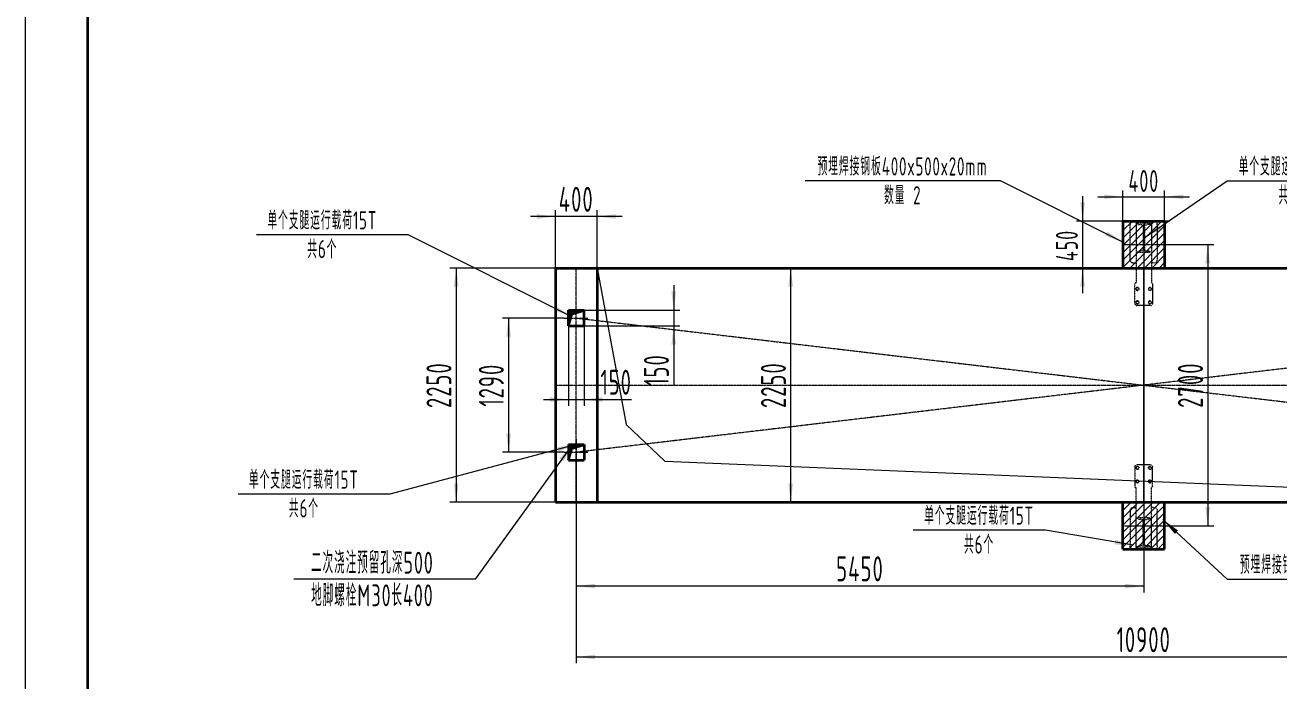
# Model space of a CAD drawing. Header units: millimetres. Extents: x -17820 to 17820, y -12600 to 12600.
# Drawn here: x -17820 to -5780, y -6300 to 0 of the extents above; entities that cross this region are included whole.
import ezdxf

# ---------------------------------------------------------------- set-up
doc = ezdxf.new("R2010")
doc.units = ezdxf.units.MM
doc.linetypes.add('点画线', pattern=[18, 12, -2, 2, -2])
doc.linetypes.add('虚线', pattern=[2, 1, -1])
doc.layers.get('0').update_dxf_attribs({"lineweight": 35})
for name, color, linetype, lineweight in [('EB0_1_1_1_1_1_1_1_1_1_1_1_1_1_1', 7, 'Continuous', 35), ('EB0_1_1_1_1_1_1_1_1_1_1_1_1_1_1_1_1_1_1_1_1_1_1_1_1_1_1_1_1_1_1_1_1_1_1_1', 7, 'Continuous', 35), ('中心线层', 1, '点画线', 18), ('剖面线层', 4, 'Continuous', 18), ('尺寸线层', 3, 'Continuous', 18), ('粗实线层', 7, 'Continuous', 35), ('粗实线层_1', 7, 'Continuous', 35), ('细实线层', 2, 'Continuous', 18), ('虚线层', 6, '虚线', 18)]:
    doc.layers.add(name, color=color, linetype=linetype, lineweight=lineweight)
doc.styles.add('机械', font='isocp', dxfattribs={"width": 0.667, "bigfont": 'gbcbig.shx'})
doc.dimstyles.new('标准', dxfattribs={"dimscale": 60, "dimtxt": 4, "dimasz": 3, "dimexe": 1, "dimexo": 0, "dimgap": 0.76128, "dimtad": 1, "dimdec": 1, "dimdsep": 46, "dimtxsty": '机械', "dimblk": '_CAXARROW', "dimcen": 0, "dimdle": 4, "dimclrt": 2, "dimaunit": 1, "dimazin": 2, "dimtfac": 0.707107, "dimtdec": 3, "dimtmove": 0, "dimatfit": 3, "dimfxl": 0, "dimfrac": 2, "dimtolj": 1, "dimlwd": 18, "dimarcsym": 0})
pattern_1 = [(0, (0, 0), (0, 0.8), [])]
pattern_2 = [(45, (0, 0), (-35.35534, 35.35534), [])]

# ---------------------------------------------------------------- blocks, each defined once
blk = doc.blocks.new('*X2')
at = {"layer": '粗实线层'}
blk.add_line((-287, 200), (-287, -200), dxfattribs=at)
at = {"layer": '细实线层'}
blk.add_line((-297, 210), (-297, -210), dxfattribs=at)
blk = doc.blocks.new('*X3')
at = {"layer": '尺寸线层', "linetype": 'Continuous', "lineweight": 18}
for points in [[(-13177, -2814), (-13155, -2994), (-13200, -2994)], [(-13177, -4104), (-13155, -3924), (-13200, -3924)]]:
    blk.add_hatch(color=0, dxfattribs=at).paths.add_polyline_path(points, flags=0)
at = {"layer": '尺寸线层', "color": 0, "linetype": 'Continuous'}
for p, q in [((-12644, -2814), (-13237, -2814)), ((-12644, -4104), (-13237, -4104))]:
    blk.add_line(p, q, dxfattribs=at)
at = {"layer": '尺寸线层', "color": 0, "linetype": 'Continuous', "lineweight": 18}
blk.add_line((-13177, -2814), (-13177, -4104), dxfattribs=at)
at = {"layer": '尺寸线层', "color": 2, "insert": (-13343, -3459), "char_height": 240, "width": 873.58, "attachment_point": 5, "rotation": 90, "line_spacing_factor": 0.939812, "style": '机械'}
blk.add_mtext('\\T1.1;1290', dxfattribs=at)
blk = doc.blocks.new('_CAXARROW')
blk.add_hatch(color=2).paths.add_polyline_path([(0, 0), (-1, 0.125), (-1, -0.125)], flags=0)
blk = doc.blocks.new('*X4')
at = {"layer": '尺寸线层', "linetype": 'Continuous', "lineweight": 18}
for points in [[(-12603, -3596), (-12783, -3574), (-12783, -3619)], [(-12453, -3596), (-12273, -3574), (-12273, -3619)]]:
    blk.add_hatch(color=0, dxfattribs=at).paths.add_polyline_path(points, flags=0)
at = {"layer": '尺寸线层', "color": 0, "linetype": 'Continuous'}
for p, q in [((-12603, -2889), (-12603, -3656)), ((-12453, -2889), (-12453, -3656))]:
    blk.add_line(p, q, dxfattribs=at)
at = {"layer": '尺寸线层', "color": 0, "linetype": 'Continuous', "lineweight": 18}
blk.add_line((-12843, -3596), (-11997, -3596), dxfattribs=at)
at = {"layer": '尺寸线层', "color": 2, "insert": (-12144, -3431), "char_height": 240, "width": 590.01, "attachment_point": 5, "line_spacing_factor": 0.939812, "style": '机械'}
blk.add_mtext('\\T1.1;150', dxfattribs=at)
blk = doc.blocks.new('*X5')
at = {"layer": '尺寸线层', "linetype": 'Continuous', "lineweight": 18}
for points in [[(-11592, -2739), (-11569, -2559), (-11614, -2559)], [(-11592, -2889), (-11569, -3069), (-11614, -3069)]]:
    blk.add_hatch(color=0, dxfattribs=at).paths.add_polyline_path(points, flags=0)
at = {"layer": '尺寸线层', "color": 0, "linetype": 'Continuous', "lineweight": 18}
blk.add_line((-11592, -2499), (-11592, -3460), dxfattribs=at)
at = {"layer": '尺寸线层', "color": 0, "linetype": 'Continuous'}
for p, q in [((-12478, -2739), (-11532, -2739)), ((-12478, -2889), (-11532, -2889))]:
    blk.add_line(p, q, dxfattribs=at)
at = {"layer": '尺寸线层', "color": 2, "insert": (-11758, -3313), "char_height": 240, "width": 590.01, "attachment_point": 5, "rotation": 90, "line_spacing_factor": 0.939812, "style": '机械'}
blk.add_mtext('\\T1.1;150', dxfattribs=at)
blk = doc.blocks.new('*X6')
at = {"layer": '尺寸线层', "linetype": 'Continuous', "lineweight": 18}
for points in [[(-12728, -1839), (-12908, -1862), (-12908, -1817)], [(-12328, -1839), (-12148, -1862), (-12148, -1817)]]:
    blk.add_hatch(color=0, dxfattribs=at).paths.add_polyline_path(points, flags=0)
at = {"layer": '尺寸线层', "color": 0, "linetype": 'Continuous'}
for p, q in [((-12728, -2609), (-12728, -1779)), ((-12328, -2509), (-12328, -1779))]:
    blk.add_line(p, q, dxfattribs=at)
at = {"layer": '尺寸线层', "color": 0, "linetype": 'Continuous', "lineweight": 18}
blk.add_line((-12088, -1839), (-12968, -1839), dxfattribs=at)
at = {"layer": '尺寸线层', "color": 2, "insert": (-12528, -1674), "char_height": 240, "width": 681.48, "attachment_point": 5, "line_spacing_factor": 0.939812, "style": '机械'}
blk.add_mtext('\\T1.1;400', dxfattribs=at)
blk = doc.blocks.new('*X7')
at = {"layer": '尺寸线层', "linetype": 'Continuous', "lineweight": 18}
for points in [[(-10468, -2334), (-10491, -2514), (-10446, -2514)], [(-10468, -4584), (-10491, -4404), (-10446, -4404)]]:
    blk.add_hatch(color=0, dxfattribs=at).paths.add_polyline_path(points, flags=0)
at = {"layer": '尺寸线层', "color": 0, "linetype": 'Continuous'}
for p, q in [((-11478, -2334), (-10408, -2334)), ((-11478, -4584), (-10408, -4584))]:
    blk.add_line(p, q, dxfattribs=at)
at = {"layer": '尺寸线层', "color": 0, "linetype": 'Continuous', "lineweight": 18}
blk.add_line((-10468, -4584), (-10468, -2334), dxfattribs=at)
at = {"layer": '尺寸线层', "color": 2, "insert": (-10634, -3459), "char_height": 240, "width": 919.32, "attachment_point": 5, "rotation": 90, "line_spacing_factor": 0.939812, "style": '机械'}
blk.add_mtext('\\T1.1;2250', dxfattribs=at)
blk = doc.blocks.new('*X193')
at = {"layer": '尺寸线层', "linetype": 'Continuous', "lineweight": 18}
for points in [[(-13680, -2334), (-13658, -2514), (-13703, -2514)], [(-13680, -4584), (-13658, -4404), (-13703, -4404)]]:
    blk.add_hatch(color=0, dxfattribs=at).paths.add_polyline_path(points, flags=0)
at = {"layer": '尺寸线层', "color": 0, "linetype": 'Continuous'}
for p, q in [((-12728, -2334), (-13740, -2334)), ((-12728, -4584), (-13740, -4584))]:
    blk.add_line(p, q, dxfattribs=at)
at = {"layer": '尺寸线层', "color": 0, "linetype": 'Continuous', "lineweight": 18}
blk.add_line((-13680, -2334), (-13680, -4584), dxfattribs=at)
at = {"layer": '尺寸线层', "color": 2, "insert": (-13846, -3459), "char_height": 240, "width": 919.32, "attachment_point": 5, "rotation": 90, "line_spacing_factor": 0.939812, "style": '机械'}
blk.add_mtext('\\T1.1;2250', dxfattribs=at)
blk = doc.blocks.new('*X196')
at = {"layer": '尺寸线层', "linetype": 'Continuous', "lineweight": 18}
for points in [[(-12528, -6070), (-12348, -6047), (-12348, -6092)], [(-1628, -6070), (-1808, -6047), (-1808, -6092)]]:
    blk.add_hatch(color=0, dxfattribs=at).paths.add_polyline_path(points, flags=0)
at = {"layer": '尺寸线层', "color": 0, "linetype": 'Continuous'}
for p, q in [((-12528, -4584), (-12528, -6130)), ((-1628, -4584), (-1628, -6130))]:
    blk.add_line(p, q, dxfattribs=at)
at = {"layer": '尺寸线层', "color": 0, "linetype": 'Continuous', "lineweight": 18}
blk.add_line((-12528, -6070), (-1628, -6070), dxfattribs=at)
at = {"layer": '尺寸线层', "color": 2, "insert": (-7078, -5904), "char_height": 240, "width": 1134.28, "attachment_point": 5, "line_spacing_factor": 0.939812, "style": '机械'}
blk.add_mtext('\\T1.1;10900', dxfattribs=at)
blk = doc.blocks.new('*X207')
at = {"layer": '尺寸线层', "linetype": 'Continuous', "lineweight": 18}
for points in [[(-7665, -1884), (-7643, -1704), (-7688, -1704)], [(-7665, -2334), (-7643, -2514), (-7688, -2514)]]:
    blk.add_hatch(color=0, dxfattribs=at).paths.add_polyline_path(points, flags=0)
at = {"layer": '尺寸线层', "color": 0, "linetype": 'Continuous', "lineweight": 18}
blk.add_line((-7665, -1644), (-7665, -2574), dxfattribs=at)
at = {"layer": '尺寸线层', "color": 0, "linetype": 'Continuous'}
for p, q in [((-6828, -1884), (-7725, -1884)), ((-6828, -2334), (-7725, -2334))]:
    blk.add_line(p, q, dxfattribs=at)
at = {"layer": '尺寸线层', "color": 2, "insert": (-7816, -2118), "char_height": 210, "width": 576.29, "attachment_point": 5, "rotation": 90, "line_spacing_factor": 0.939812, "style": '机械'}
blk.add_mtext('\\T1.1;450', dxfattribs=at)
blk = doc.blocks.new('*X208')
at = {"layer": '尺寸线层', "linetype": 'Continuous', "lineweight": 18}
for points in [[(-7278, -1649), (-7458, -1627), (-7458, -1672)], [(-6878, -1649), (-6698, -1627), (-6698, -1672)]]:
    blk.add_hatch(color=0, dxfattribs=at).paths.add_polyline_path(points, flags=0)
at = {"layer": '尺寸线层', "color": 0, "linetype": 'Continuous', "lineweight": 18}
blk.add_line((-7518, -1649), (-6638, -1649), dxfattribs=at)
at = {"layer": '尺寸线层', "color": 0, "linetype": 'Continuous'}
for p, q in [((-7278, -1884), (-7278, -1589)), ((-6878, -1884), (-6878, -1589))]:
    blk.add_line(p, q, dxfattribs=at)
at = {"layer": '尺寸线层', "color": 2, "insert": (-7078, -1498), "char_height": 210, "width": 596.3, "attachment_point": 5, "line_spacing_factor": 0.939812, "style": '机械'}
blk.add_mtext('\\T1.1;400', dxfattribs=at)
blk = doc.blocks.new('*X218')
at = {"layer": '尺寸线层', "linetype": 'Continuous', "lineweight": 18}
for points in [[(-12528, -5389), (-12348, -5411), (-12348, -5366)], [(-7078, -5389), (-7258, -5411), (-7258, -5366)]]:
    blk.add_hatch(color=0, dxfattribs=at).paths.add_polyline_path(points, flags=0)
at = {"layer": '尺寸线层', "color": 0, "linetype": 'Continuous'}
for p, q in [((-12528, -4223), (-12528, -5449)), ((-7078, -4264), (-7078, -5449))]:
    blk.add_line(p, q, dxfattribs=at)
at = {"layer": '尺寸线层', "color": 0, "linetype": 'Continuous', "lineweight": 18}
blk.add_line((-7078, -5389), (-12528, -5389), dxfattribs=at)
at = {"layer": '尺寸线层', "color": 2, "insert": (-9803, -5223), "char_height": 240, "width": 896.45, "attachment_point": 5, "line_spacing_factor": 0.939812, "style": '机械'}
blk.add_mtext('\\T1.1;5450', dxfattribs=at)
blk = doc.blocks.new('*X220')
at = {"layer": '尺寸线层', "linetype": 'Continuous', "lineweight": 18}
for points in [[(-6464, -2109), (-6442, -2289), (-6487, -2289)], [(-6464, -4809), (-6442, -4629), (-6487, -4629)]]:
    blk.add_hatch(color=0, dxfattribs=at).paths.add_polyline_path(points, flags=0)
at = {"layer": '尺寸线层', "color": 0, "linetype": 'Continuous'}
for p, q in [((-6878, -2109), (-6404, -2109)), ((-6875, -4809), (-6404, -4809))]:
    blk.add_line(p, q, dxfattribs=at)
at = {"layer": '尺寸线层', "color": 0, "linetype": 'Continuous', "lineweight": 18}
blk.add_line((-6464, -2109), (-6464, -4809), dxfattribs=at)
at = {"layer": '尺寸线层', "color": 2, "insert": (-6630, -3459), "char_height": 240, "width": 942.19, "attachment_point": 5, "rotation": 90, "line_spacing_factor": 0.939812, "style": '机械'}
blk.add_mtext('\\T1.1;2700', dxfattribs=at)
blk = doc.blocks.new('*X222')
at = {"layer": '尺寸线层', "linetype": 'Continuous'}
blk.add_hatch(color=0, dxfattribs=at).paths.add_polyline_path([(-12564, -4030), (-12651, -4189), (-12688, -4163)], flags=0)
at = {"layer": '尺寸线层', "color": 0, "linetype": 'Continuous'}
blk.add_line((-12564, -4030), (-13497, -5322), dxfattribs=at)
at = {"layer": '尺寸线层', "color": 0}
blk.add_line((-13497, -5322), (-15240, -5322), dxfattribs=at)
at = {"layer": '尺寸线层', "color": 2, "char_height": 210, "attachment_point": 5, "line_spacing_factor": 0.939812, "style": '机械'}
for s, insert, width in [('\\T1.1;二次浇注预留孔深500', (-14485, -5165), 3018.17), ('\\T1.1;地脚螺栓M30长400', (-14485, -5478), 2834.42)]:
    blk.add_mtext(s, dxfattribs=dict(at, insert=insert, width=width))
blk = doc.blocks.new('*X223')
at = {"layer": '尺寸线层', "linetype": 'Continuous'}
blk.add_hatch(color=0, dxfattribs=at).paths.add_polyline_path([(-12571, -2801), (-12742, -2740), (-12722, -2700)], flags=0)
at = {"layer": '尺寸线层', "color": 0}
blk.add_line((-14140, -2014), (-15598, -2014), dxfattribs=at)
at = {"layer": '尺寸线层', "color": 0, "linetype": 'Continuous'}
blk.add_line((-12571, -2801), (-14140, -2014), dxfattribs=at)
at = {"layer": '尺寸线层', "color": 2, "char_height": 175, "attachment_point": 5, "line_spacing_factor": 0.939812, "style": '机械'}
for s, insert, width in [('\\T1.1;单个支腿运行载荷15T', (-14966, -1876), 2525.43), ('\\T1.1;共6个', (-14966, -2152), 672.56)]:
    blk.add_mtext(s, dxfattribs=dict(at, insert=insert, width=width))
blk = doc.blocks.new('*X224')
at = {"layer": '尺寸线层', "linetype": 'Continuous'}
blk.add_hatch(color=0, dxfattribs=at).paths.add_polyline_path([(-12528, -4029), (-12696, -4097), (-12708, -4054)], flags=0)
at = {"layer": '尺寸线层', "color": 0, "linetype": 'Continuous'}
blk.add_line((-12528, -4029), (-14316, -4505), dxfattribs=at)
at = {"layer": '尺寸线层', "color": 0}
blk.add_line((-14316, -4505), (-15774, -4505), dxfattribs=at)
at = {"layer": '尺寸线层', "color": 2, "char_height": 175, "attachment_point": 5, "line_spacing_factor": 0.939812, "style": '机械'}
for s, insert, width in [('\\T1.1;单个支腿运行载荷15T', (-15143, -4367), 2525.43), ('\\T1.1;共6个', (-15143, -4643), 672.56)]:
    blk.add_mtext(s, dxfattribs=dict(at, insert=insert, width=width))
blk = doc.blocks.new('*X259')
at = {"layer": '尺寸线层', "linetype": 'Continuous'}
blk.add_hatch(color=0, dxfattribs=at).paths.add_polyline_path([(-7073, -2044), (-6937, -1923), (-6912, -1960)], flags=0)
at = {"layer": '尺寸线层', "color": 0, "linetype": 'Continuous'}
blk.add_line((-7073, -2044), (-6278, -1496), dxfattribs=at)
at = {"layer": '尺寸线层', "color": 0}
blk.add_line((-6278, -1496), (-5008, -1496), dxfattribs=at)
at = {"layer": '尺寸线层', "color": 2, "char_height": 175, "attachment_point": 5, "line_spacing_factor": 0.939812, "style": '机械'}
for s, insert, width in [('\\T1.1;单个支腿运行载荷15T', (-5640, -1358), 2525.43), ('\\T1.1;共6个', (-5640, -1635), 672.56)]:
    blk.add_mtext(s, dxfattribs=dict(at, insert=insert, width=width))
blk = doc.blocks.new('*X260')
at = {"layer": '虚线层', "linetype": '虚线', "lineweight": 18}
for p, q in [((54, -334), (54, 6)), ((84, 36), (284, 36)), ((112, 16), (112, -554)), ((246, 36), (122, 36)), ((246, 16), (122, 16)), ((122, 16), (122, 12)), ((127, 7), (151, 3)), ((170, -1), (151, 3)), ((198, -1), (218, 3)), ((242, 7), (218, 3)), ((246, 16), (246, 12)), ((257, 16), (257, -554)), ((314, 6), (314, -334)), ((179, -11), (179, -236)), ((190, -11), (190, -236)), ((122, -264), (122, -259)), ((246, -264), (122, -264)), ((127, -254), (151, -250)), ((170, -247), (151, -250)), ((198, -247), (218, -250)), ((242, -254), (218, -250)), ((246, -264), (246, -259)), ((84, -364), (112, -364)), ((284, -364), (257, -364)), ((99, -754), (99, -564)), ((109, -554), (112, -554)), ((257, -554), (259, -554)), ((269, -564), (269, -754)), ((249, -774), (119, -774)), ((249, -774), (119, -774))]:
    blk.add_line(p, q, dxfattribs=at)
for centre in [(124, -614), (244, -614), (124, -744), (244, -744)]:
    blk.add_circle(centre, 12.8, dxfattribs=at)
for centre, radius, start, end in [((84, 6), 30, 90, 180), ((132, 16), 20, 90, 180), ((128, 12), 5.25, 180, 260.5377), ((237, 16), 20, 0, 90), ((241, 12), 5.25, 279.4623, 360), ((284, 6), 30, 0, 90), ((169, -11), 10.5, 0, 80.5377), ((200, -11), 10.5, 99.4623, 180), ((169, -236), 10.5, 279.4623, 0), ((200, -236), 10.5, 180, 260.5377), ((84, -334), 30, 180, 270.0002), ((128, -259), 5.25, 99.4623, 180), ((241, -259), 5.25, 0, 80.5377), ((284, -334), 30, 270, 0), ((109, -564), 10, 90, 180), ((124, -614), 15, 67.5322, 10), ((244, -614), 15, 67.5322, 10), ((259, -564), 10, 0, 90), ((119, -754), 20, 180, 270), ((119, -754), 20, 180, 270), ((124, -744), 15, 67.5322, 10), ((244, -744), 15, 67.5322, 10), ((249, -754), 20, 270, 360), ((249, -754), 20, 270, 0)]:
    blk.add_arc(centre, radius, start, end, dxfattribs=at)
blk = doc.blocks.new('*X261')
at = {"layer": '尺寸线层', "linetype": 'Continuous'}
blk.add_hatch(color=0, dxfattribs=at).paths.add_polyline_path([(-7278, -2084), (-7449, -2024), (-7429, -1983)], flags=0)
at = {"layer": '尺寸线层', "color": 0}
blk.add_line((-8453, -1496), (-10330, -1496), dxfattribs=at)
at = {"layer": '尺寸线层', "color": 0, "linetype": 'Continuous'}
blk.add_line((-7278, -2084), (-8453, -1496), dxfattribs=at)
at = {"layer": '尺寸线层', "color": 2, "char_height": 175, "attachment_point": 5, "line_spacing_factor": 0.939812, "style": '机械'}
for s, insert, width in [('\\T1.1;预埋焊接钢板400x500x20mm', (-9393, -1358), 3747.71), ('\\T1.1;数量 2', (-9393, -1635), 788.17)]:
    blk.add_mtext(s, dxfattribs=dict(at, insert=insert, width=width))
blk = doc.blocks.new('*X262')
at = {"layer": '尺寸线层', "linetype": 'Continuous'}
blk.add_hatch(color=0, dxfattribs=at).paths.add_polyline_path([(-7177, -4997), (-7358, -4989), (-7350, -4945)], flags=0)
at = {"layer": '尺寸线层', "color": 0}
blk.add_line((-8022, -4852), (-9292, -4852), dxfattribs=at)
at = {"layer": '尺寸线层', "color": 0, "linetype": 'Continuous'}
blk.add_line((-7177, -4997), (-8022, -4852), dxfattribs=at)
at = {"layer": '尺寸线层', "color": 2, "char_height": 175, "attachment_point": 5, "line_spacing_factor": 0.939812, "style": '机械'}
for s, insert, width in [('\\T1.1;单个支腿运行载荷15T', (-8660, -4713), 2525.43), ('\\T1.1;共6个', (-8660, -4990), 672.56)]:
    blk.add_mtext(s, dxfattribs=dict(at, insert=insert, width=width))
blk = doc.blocks.new('*X263')
at = {"layer": '尺寸线层', "linetype": 'Continuous'}
blk.add_hatch(color=0, dxfattribs=at).paths.add_polyline_path([(-6896, -4749), (-6749, -4855), (-6779, -4888)], flags=0)
at = {"layer": '尺寸线层', "color": 0, "linetype": 'Continuous'}
blk.add_line((-6896, -4749), (-6278, -5322), dxfattribs=at)
at = {"layer": '尺寸线层', "color": 0}
blk.add_line((-6278, -5322), (-4401, -5322), dxfattribs=at)
at = {"layer": '尺寸线层', "color": 2, "char_height": 175, "attachment_point": 5, "line_spacing_factor": 0.939812, "style": '机械'}
for s, insert, width in [('\\T1.1;预埋焊接钢板400x500x20mm', (-5338, -5184), 3747.71), ('\\T1.1;数量 2', (-5338, -5460), 788.17)]:
    blk.add_mtext(s, dxfattribs=dict(at, insert=insert, width=width))

msp = doc.modelspace()

# ---------------------------------------------------------------- hatches: boundary and pattern name
at = {"layer": '剖面线层', "linetype": 'Continuous', "lineweight": 18}
h = msp.add_hatch(dxfattribs=at)
h.set_pattern_fill('无图案', color=1, style=0, pattern_type=0)
h.set_pattern_definition(pattern_2)
h.paths.add_polyline_path([(-7278.07, -2108.97), (-7278.07, -1974.96), (-7278.07, -1883.97), (-7078.07, -1883.97), (-7078.07, -2108.97)], flags=0)
h.paths.add_polyline_path([(-7078.07, -2108.97), (-7078.07, -2001.8), (-7078.07, -1883.97), (-6924.01, -1883.97)], flags=0)
h.paths.add_polyline_path([(-7278.07, -2333.97), (-7278.07, -2229.95), (-7278.07, -2108.97), (-7078.07, -2108.97), (-7078.07, -2333.97)], flags=0)
h.paths.add_polyline_path([(-7078.07, -2333.97), (-7078.07, -2229.95), (-7078.07, -2108.97), (-6878.07, -2108.97), (-6878.07, -2333.97)], flags=0)
h = msp.add_hatch(dxfattribs=at)
h.set_pattern_fill('无图案', color=1, style=0, pattern_type=0)
h.set_pattern_definition(pattern_2)
h.paths.add_polyline_path([(-7078.07, -2108.97), (-7024.1, -2030.14), (-6924.01, -1883.97), (-6878.07, -1883.97), (-6878.07, -2108.97)], flags=0)
h = msp.add_hatch(dxfattribs=at)
h.set_pattern_fill('无图案', scale=0.8, style=0, pattern_type=0)
h.set_pattern_definition(pattern_1)
edge = h.paths.add_edge_path(flags=0)
edge.add_line((-12580.98, -2813.97), (-12603.07, -2888.97))
edge.add_line((-12603.07, -2813.97), (-12580.98, -2813.97))
edge.add_line((-12603.07, -2888.97), (-12603.07, -2813.97))
edge = h.paths.add_edge_path(flags=0)
edge.add_line((-12580.98, -2813.97), (-12603.07, -2813.97))
edge.add_line((-12570.22, -2777.43), (-12580.98, -2813.97))
edge.add_line((-12528.07, -2763.59), (-12570.22, -2777.43))
edge.add_line((-12528.07, -2738.97), (-12528.07, -2763.59))
edge.add_line((-12603.07, -2738.97), (-12528.07, -2738.97))
edge.add_line((-12603.07, -2813.97), (-12603.07, -2738.97))
h = msp.add_hatch(dxfattribs=at)
h.set_pattern_fill('无图案', scale=0.8, style=0, pattern_type=0)
h.set_pattern_definition(pattern_1)
edge = h.paths.add_edge_path(flags=0)
edge.add_line((-12453.07, -2738.97), (-12528.07, -2763.59))
edge.add_line((-12528.07, -2738.97), (-12453.07, -2738.97))
edge.add_line((-12528.07, -2763.59), (-12528.07, -2738.97))
h = msp.add_hatch(dxfattribs=at)
h.set_pattern_fill('无图案', scale=0.8, style=0, pattern_type=0)
h.set_pattern_definition(pattern_1)
edge = h.paths.add_edge_path(flags=0)
edge.add_line((-12453.07, -4028.97), (-12528.07, -4053.59))
edge.add_line((-12528.07, -4028.97), (-12453.07, -4028.97))
edge.add_line((-12528.07, -4053.59), (-12528.07, -4028.97))
edge.add_line((-12580.98, -4103.97), (-12603.07, -4178.97))
edge.add_line((-12603.07, -4103.97), (-12580.98, -4103.97))
edge.add_line((-12603.07, -4178.97), (-12603.07, -4103.97))
edge = h.paths.add_edge_path(flags=0)
edge.add_line((-12580.98, -4103.97), (-12603.07, -4103.97))
edge.add_line((-12570.22, -4067.43), (-12580.98, -4103.97))
edge.add_line((-12528.07, -4053.59), (-12570.22, -4067.43))
edge.add_line((-12528.07, -4028.97), (-12528.07, -4053.59))
edge.add_line((-12603.07, -4028.97), (-12528.07, -4028.97))
edge.add_line((-12603.07, -4103.97), (-12603.07, -4028.97))
h = msp.add_hatch(dxfattribs=at)
h.set_pattern_fill('无图案', color=1, style=0, pattern_type=0)
h.set_pattern_definition(pattern_2)
h.paths.add_polyline_path([(-7278.07, -4808.97), (-7278.07, -4739.49), (-7278.07, -4583.97), (-7078.07, -4583.97), (-7078.07, -4808.97)], flags=0)
h.paths.add_polyline_path([(-7078.07, -4808.97), (-7078.07, -4712.65), (-7078.07, -4583.97), (-6878.07, -4583.97), (-6878.07, -4808.97)], flags=0)
h.paths.add_polyline_path([(-7078.07, -5033.97), (-7078.07, -4907.24), (-7078.07, -4808.97), (-6878.07, -4808.97), (-6878.07, -5033.97)], flags=0)
h.paths.add_polyline_path([(-7278.07, -5033.97), (-7278.07, -4887.11), (-7278.07, -4808.97), (-7078.07, -4808.97), (-7078.07, -5033.97)], flags=0)

# ---------------------------------------------------------------- linework, layer by layer
at = {"layer": 'EB0_1_1_1_1_1_1_1_1_1_1_1_1_1_1', "linetype": 'Continuous', "lineweight": 35}
for p, q in [((-12728.07, -2333.97), (-12728.07, -4583.97)), ((-12728.07, -2333.97), (-2228.07, -2333.97)), ((-12603.07, -2888.97), (-12603.07, -2738.97)), ((-12453.07, -2888.97), (-12453.07, -2738.97)), ((-12603.07, -2888.97), (-12453.07, -2888.97)), ((-12603.07, -4028.97), (-12603.07, -4178.97)), ((-12603.07, -4028.97), (-12453.07, -4028.97)), ((-12453.07, -4028.97), (-12453.07, -4178.97)), ((-12603.07, -4178.97), (-12453.07, -4178.97)), ((-12728.07, -4583.97), (-2228.07, -4583.97))]:
    msp.add_line(p, q, dxfattribs=at)
at = {"layer": 'EB0_1_1_1_1_1_1_1_1_1_1_1_1_1_1'}
for p, q in [((-12328.07, -2333.97), (-12328.07, -4583.97)), ((-12603.07, -2888.97), (-12570.22, -2777.43)), ((-12603.07, -4178.97), (-12570.22, -4067.43)), ((-12570.22, -4067.43), (-12453.07, -4028.97))]:
    msp.add_line(p, q, dxfattribs=at)
at = {"layer": 'EB0_1_1_1_1_1_1_1_1_1_1_1_1_1_1', "color": 7, "linetype": 'Continuous', "lineweight": 35}
msp.add_line((-12603.07, -2738.97), (-12453.07, -2738.97), dxfattribs=at)
at = {"layer": 'EB0_1_1_1_1_1_1_1_1_1_1_1_1_1_1', "color": 7}
msp.add_line((-12570.22, -2777.43), (-12453.07, -2738.97), dxfattribs=at)
at = {"layer": 'EB0_1_1_1_1_1_1_1_1_1_1_1_1_1_1_1_1_1_1_1_1_1_1_1_1_1_1_1_1_1_1_1_1_1_1_1', "linetype": 'Continuous', "lineweight": 35}
for p, q in [((-7278.07, -1883.97), (-6878.07, -1883.97)), ((-7278.07, -1883.97), (-7278.07, -2333.97)), ((-6878.07, -1883.97), (-6878.07, -2333.97)), ((-7278.07, -2333.97), (-6878.07, -2333.97)), ((-7278.07, -2333.97), (-6878.07, -2333.97)), ((-7278.07, -4583.97), (-6878.07, -4583.97)), ((-7278.07, -5033.97), (-7278.07, -4583.97)), ((-6878.07, -5033.97), (-6878.07, -4583.97)), ((-7278.07, -5033.97), (-6878.07, -5033.97))]:
    msp.add_line(p, q, dxfattribs=at)
at = {"layer": '中心线层', "linetype": '点画线', "lineweight": 18}
for p, q in [((-7078.07, -1888.55), (-7078.07, -4816.55)), ((-7281.07, -2108.97), (-6875.07, -2108.97)), ((-7078.07, -2116.55), (-7078.07, -4816.55)), ((-7078.07, -4263.88), (-7078.07, -2669.23)), ((-7281.07, -4808.97), (-6875.07, -4808.97)), ((-7078.07, -4808.97), (-7078.07, -5036.97))]:
    msp.add_line(p, q, dxfattribs=at)
at = {"layer": '中心线层', "color": 1, "linetype": '点画线', "lineweight": 18}
for p, q in [((-12528.07, -4583.97), (-12528.07, -2333.97)), ((-12643.63, -2813.97), (-12414.86, -2813.97)), ((-12528.07, -2813.97), (-1628.07, -4103.97)), ((-1628.07, -2813.97), (-12528.07, -4103.97)), ((-12728.07, -3458.97), (-1328.07, -3458.97)), ((-12528.07, -3978.6), (-12528.07, -4222.62)), ((-12643.63, -4103.97), (-12414.86, -4103.97))]:
    msp.add_line(p, q, dxfattribs=at)
at = {"layer": '中心线层'}
for p, q in [((-7078.07, -4586.97), (-7078.07, -2330.97)), ((-7078.07, -4321.05), (-7078.07, -2612.05))]:
    msp.add_line(p, q, dxfattribs=at)
at = {"layer": '虚线层', "color": 6, "linetype": 'Continuous', "lineweight": 18}
for p, q in [((-12328.07, -2333.97), (-12049.51, -3837.02)), ((-12049.51, -3837.02), (-11675.6, -4187.79)), ((-11675.6, -4187.79), (-2228.07, -4583.97))]:
    msp.add_line(p, q, dxfattribs=at)

# ---------------------------------------------------------------- block references
at = {"layer": '尺寸线层'}
for name in ['*X261', '*X259', '*X223', '*X224', '*X222', '*X262', '*X263']:
    msp.add_blockref(name, (0, 0), dxfattribs=at)
at = {"layer": '粗实线层', "xscale": 60, "yscale": 60, "zscale": 60}
msp.add_blockref('*X2', (0, 0), dxfattribs=at)
at = {"layer": '粗实线层_1'}
msp.add_blockref('*X260', (-7262.45, -1920.41), dxfattribs=at)
at = {"layer": '粗实线层_1', "xscale": -1, "rotation": 180}
msp.add_blockref('*X260', (-7262.45, -4997.52), dxfattribs=at)

# ---------------------------------------------------------------- dimensions: what is measured, and where the dimension line sits
at = {"layer": '尺寸线层'}
for base, p1, p2, override, picture, middle in [((-6878.07, -1649.03), (-7278.07, -1883.97), (-6878.07, -1883.97), {"dimtxt": 3.5, "dimsah": 1, "dimtfill": 1, "dimtzin": 8}, '*X208', (-7078.07, -1649.03)), ((-12728.07, -1839.49), (-12328.07, -2508.97), (-12728.07, -2608.97), {"dimsah": 1, "dimtfill": 1, "dimtzin": 8}, '*X6', (-12528.07, -1839.49)), ((-12528.07, -5388.95), (-7078.07, -4263.88), (-12528.07, -4222.62), {"dimsah": 1, "dimtfill": 1, "dimtzin": 8}, '*X218', (-9803.07, -5388.95)), ((-1628.07, -6069.89), (-12528.07, -4583.97), (-1628.07, -4583.97), {"dimsah": 1, "dimtfill": 1, "dimtzin": 8}, '*X196', (-7078.07, -6069.89))]:
    dim = msp.add_linear_dim(base=base, p1=p1, p2=p2, dimstyle='标准', override=override, dxfattribs=at)
    dim.commit()
    dim.dimension.update_dxf_attribs({"geometry": picture, "text_midpoint": middle})
for base, p1, p2, override, picture, middle in [((-7665.35, -2333.97), (-6828.07, -1883.97), (-6828.07, -2333.97), {"dimscale": 60, "dimtxt": 3.5, "dimsah": 1, "dimtfill": 1, "dimtzin": 8}, '*X207', (-7665.35, -2117.6)), ((-11591.98, -2888.97), (-12478.07, -2738.97), (-12478.07, -2888.97), {"dimsah": 1, "dimtfill": 1, "dimtzin": 8}, '*X5', (-11591.98, -3312.57))]:
    dim = msp.add_linear_dim(base=base, p1=p1, p2=p2, angle=270, dimstyle='标准', override=override, dxfattribs=at)
    dim.commit()
    dim.dimension.update_dxf_attribs({"geometry": picture, "text_midpoint": middle, "dimtype": 160})
for base, p1, p2, angle, picture, middle in [((-6464.11, -4808.97), (-6878.07, -2108.97), (-6875.07, -4808.97), 270, '*X220', (-6464.11, -3458.97)), ((-13680.08, -4583.97), (-12728.07, -2333.97), (-12728.07, -4583.97), 270, '*X193', (-13680.08, -3458.97)), ((-10468.1, -2333.97), (-11478.07, -4583.97), (-11478.07, -2333.97), 90, '*X7', (-10468.1, -3458.97)), ((-13177.27, -4103.97), (-12643.63, -2813.97), (-12643.63, -4103.97), 270, '*X3', (-13177.27, -3458.97))]:
    dim = msp.add_linear_dim(base=base, p1=p1, p2=p2, angle=angle, dimstyle='标准', override={"dimsah": 1, "dimtfill": 1, "dimtzin": 8}, dxfattribs=at)
    dim.commit()
    dim.dimension.update_dxf_attribs({"geometry": picture, "text_midpoint": middle})
dim = msp.add_linear_dim(base=(-12453.07, -3596.21), p1=(-12603.07, -2888.97), p2=(-12453.07, -2888.97), dimstyle='标准', override={"dimsah": 1, "dimtfill": 1, "dimtzin": 8}, dxfattribs=at)
dim.commit()
dim.dimension.update_dxf_attribs({"geometry": '*X4', "text_midpoint": (-12144.38, -3596.21), "dimtype": 160})

doc.saveas('drawing.dxf')
